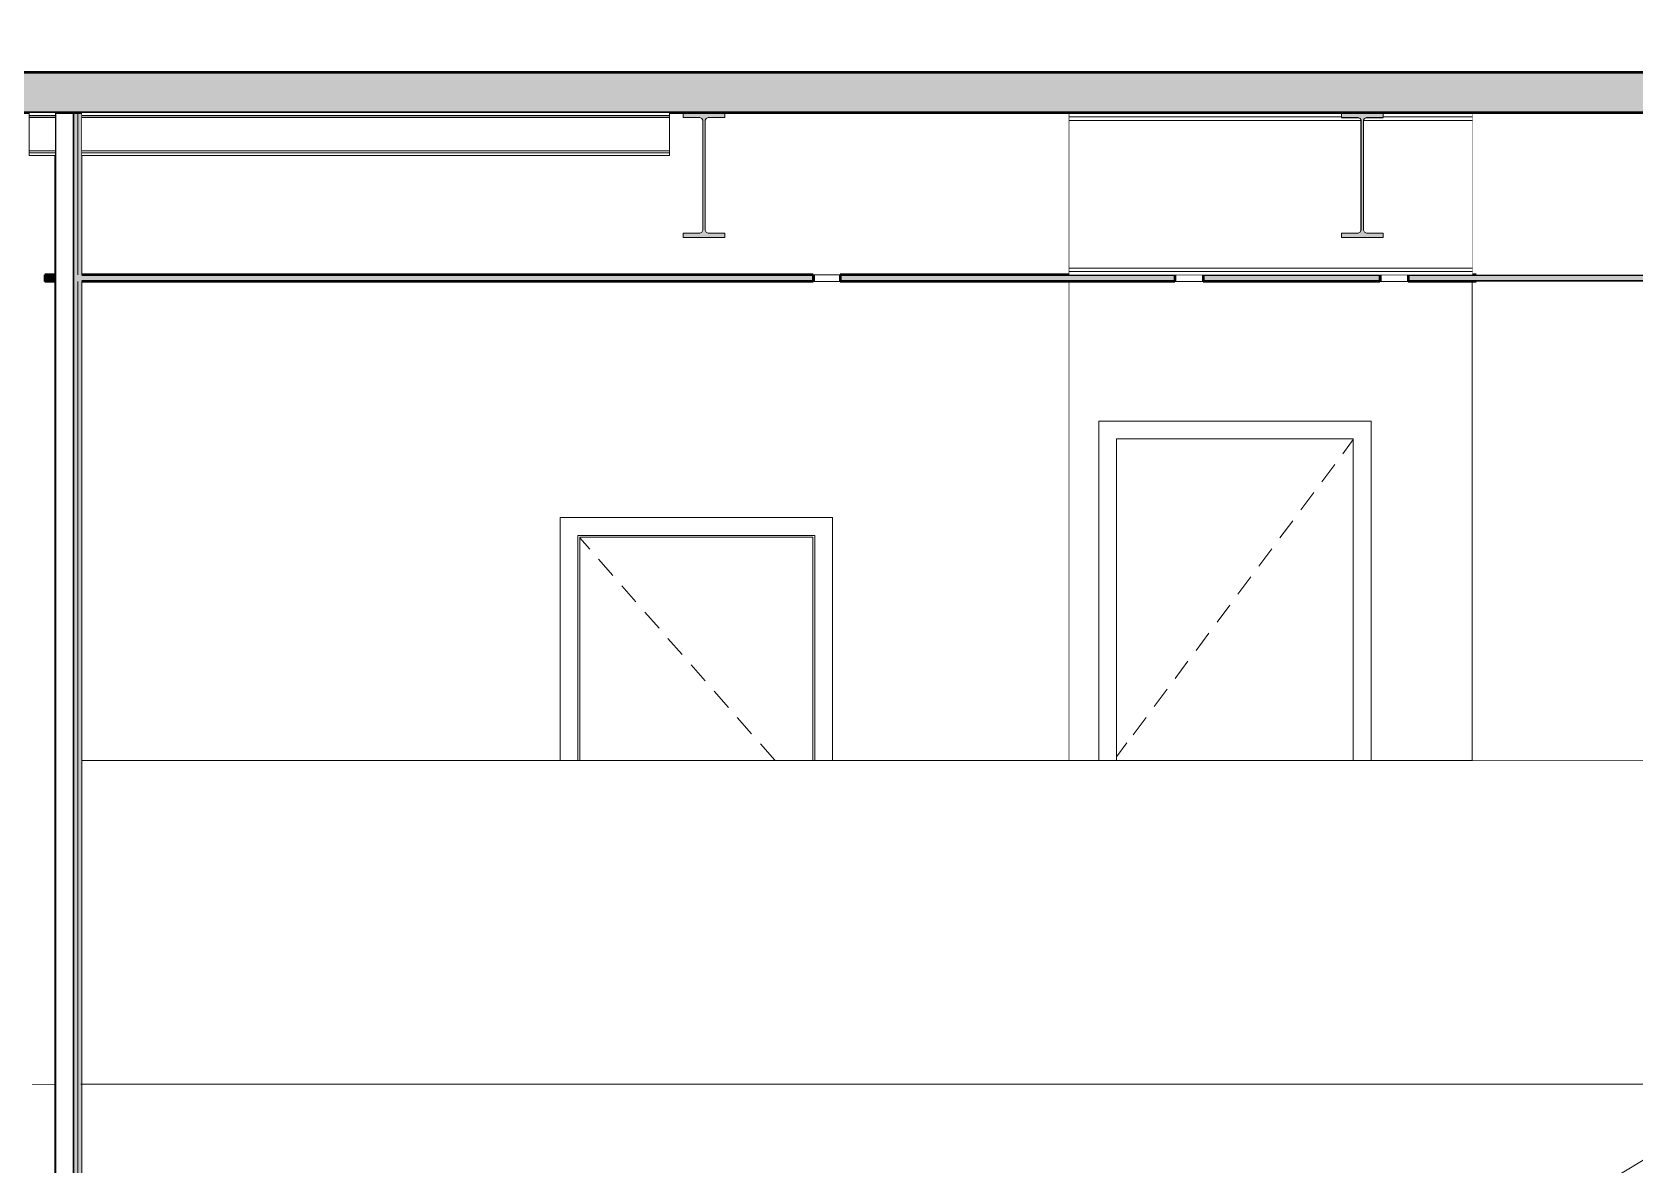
# Model space of a CAD drawing. Header units: millimetres. Extents: x -46169 to 228156, y -86316 to 18123.
# Drawn here: x 138229 to 144172, y -77361 to -73161 of the extents above; entities that cross this region are included whole.
import ezdxf

# ---------------------------------------------------------------- set-up
doc = ezdxf.new("R2010")
doc.units = ezdxf.units.MM
doc.header["$MEASUREMENT"] = 0
doc.linetypes.add('Dashed', pattern=[2822.222233, 1411.111116, -1411.111116])
doc.linetypes.add('Wipeout_Contour', pattern=[1000, 0, -1000])
for name, color, linetype, lineweight, true_color in [('0_Pen_No__105', 7, 'Continuous', 15, 0xa6a6a6), ('A-20-M_Ceiling_Pen_No__107', 7, 'Continuous', 15, 0xa6a6a6), ('A-20-M_Ceiling_Pen_No__29', 7, 'Continuous', 50, 0x2a2a2a), ('A-230-M_FLOOR.IFC Import_Pen_No__109', 7, 'Continuous', 15, 0xa6a6a6), ('A-230-M_FLOOR.IFC Import_Pen_No__29', 7, 'Continuous', 50, 0x2a2a2a), ('New_A-25-M_Wall_Int_Pen_No__107', 7, 'Continuous', 15, 0xa6a6a6), ('New_ArchiCAD Doors_Pen_No__63', 7, 'Continuous', 20, 0x606060)]:
    doc.layers.add(name, color=color, linetype=linetype, lineweight=lineweight, true_color=true_color)
for name, color, linetype in [('A-20-M_Ceiling', 7, 'Continuous'), ('A-230-M_FLOOR.IFC Import', 7, 'Continuous'), ('New_A-20-M_Floor_Slab', 7, 'Continuous'), ('New_A-25-M_Wall_Int', 7, 'Continuous'), ('New_ArchiCAD Doors', 7, 'Continuous'), ('S-280-M_STRUCT_FRAME.IFC Import', 7, 'Continuous')]:
    doc.layers.add(name, color=color, linetype=linetype)
for name, color, linetype, lineweight in [('A-20-M_Ceiling_Pen_No__89', 8, 'Continuous', 20), ('New_A-20-M_Floor_Slab_Pen_No__89', 8, 'Continuous', 20), ('New_A-25-M_Wall_Int_Pen_No__1', 7, 'Continuous', 13), ('New_A-25-M_Wall_Int_Pen_No__87', 8, 'Continuous', 20), ('New_A-25-M_Wall_Int_Pen_No__93', 8, 'Continuous', 13), ('S-280-M_STRUCT_FRAME.IFC Import_Pen_No__1', 7, 'Continuous', 13), ('S-280-M_STRUCT_FRAME.IFC Import_Pen_No__160', 5, 'Continuous', 200), ('S-280-M_STRUCT_FRAME.IFC Import_Pen_No__90', 8, 'Continuous', 20)]:
    doc.layers.add(name, color=color, linetype=linetype, lineweight=lineweight)
pattern_1 = [(0, (104446.8, -81110.96), (0, 779.423), [48.75, -401.25]), (0, (104671.8, -80721.25), (0, 779.423), [48.75, -401.25]), (60, (104446.8, -81110.96), (-675, 389.711), [48.75, -401.25]), (60, (104896.8, -81110.96), (-675, 389.711), [48.75, -401.25]), (120, (104495.5, -81110.96), (675, 389.711), [48.75, -401.25]), (120, (104945.5, -81110.96), (675, 389.711), [48.75, -401.25]), (0, (104446.78, -81035.96), (0, 150), [0, -150, 0, -225]), (45, (104521.78, -81035.96), (-106.066, 106.066), [0, -112.5, 0, -187.5])]

# ---------------------------------------------------------------- blocks, each defined once
blk = doc.blocks.new('Section Elem_12_1', base_point=(104446.8, -81111))
at = {"color": 254, "linetype": 'Wipeout_Contour', "lineweight": 0, "ltscale": 644027.271372}
blk.add_wipeout([(138338.7, -73311), (148461.1, -73311), (148461.1, -73036), (138338.7, -73036)], dxfattribs=at).dxf.layer = 'New_A-20-M_Floor_Slab'
at = {"color": 254, "linetype": 'Wipeout_Contour', "lineweight": 0, "ltscale": 605449.089}
blk.add_wipeout([(126599.8, -73311), (138338.7, -73311), (138338.7, -73036), (126599.8, -73036)], dxfattribs=at).dxf.layer = 'New_A-20-M_Floor_Slab'
blk = doc.blocks.new('Section Elem_13_1', base_point=(104446.8, -81111))
at = {"color": 254, "linetype": 'Wipeout_Contour', "lineweight": 0, "ltscale": 633472.767258}
blk.add_wipeout([(138313.7, -77361), (138313.7, -77061), (138228.8, -77061), (138228.8, -77361)], dxfattribs=at).dxf.layer = 'New_A-20-M_Floor_Slab'
at = {"color": 254, "linetype": 'Wipeout_Contour', "lineweight": 0, "ltscale": 644514.646817}
blk.add_wipeout([(138413.7, -77061), (138413.7, -77361), (144171.7, -77361), (144669.3, -77061)], dxfattribs=at).dxf.layer = 'New_A-20-M_Floor_Slab'
at = {"layer": 'New_A-20-M_Floor_Slab_Pen_No__89', "linetype": 'Continuous'}
blk.add_line((138228.8, -77061), (138313.7, -77061), dxfattribs=at)
blk = doc.blocks.new('Section Elem_22_1', base_point=(104446.8, -81111))
at = {"color": 254, "linetype": 'Wipeout_Contour', "lineweight": 0, "ltscale": 3449543.217597616}
blk.add_wipeout([(138053.8, -73990), (138221, -73990), (138221, -77061), (138313.7, -77061), (138313.7, -74086), (138275.8, -74086), (138275.8, -74061), (138313.7, -74061), (138313.7, -73618.6), (138218.5, -73618.6), (138218.5, -73461), (138168, -73461), (138168, -73474.2), (138081.1, -73474.2), (138072.2, -73477.9), (138068.4, -73486.9), (138068.4, -73963.4), (138072.2, -73972.3), (138081.1, -73976.1), (138168, -73976.1), (138168, -73989.3), (138053.8, -73989.3)], dxfattribs=at).dxf.layer = 'New_A-25-M_Wall_Int'
blk = doc.blocks.new('Section Elem_24_1', base_point=(104446.8, -81111))
at = {"color": 254, "linetype": 'Wipeout_Contour', "lineweight": 0, "ltscale": 642550.458685}
blk.add_wipeout([(142073.7, -74086), (142058.7, -74086), (142058.7, -75861), (142073.7, -75861)], dxfattribs=at).dxf.layer = 'New_A-25-M_Wall_Int'
at = {"color": 254, "linetype": 'Wipeout_Contour', "lineweight": 0, "ltscale": 1123271.99706305}
blk.add_wipeout([(142074.8, -74086), (142073.7, -74086), (142073.7, -75861), (142075, -75861), (142075, -74086), (142074.9, -74086), (142074.8, -74088.5)], dxfattribs=at).dxf.layer = 'New_A-25-M_Wall_Int'
at = {"color": 254, "linetype": 'Wipeout_Contour', "lineweight": 0, "ltscale": 1920975.614785072}
blk.add_wipeout([(142073.7, -73461), (142073.7, -74061), (142074.8, -74061), (142074.8, -74048.8), (142075, -74048.8), (142075, -74045), (142075, -74036.1), (142075, -73488.5), (142075, -73479.5), (142075, -73475.8), (142074.8, -73475.8), (142074.8, -73461)], dxfattribs=at).dxf.layer = 'New_A-25-M_Wall_Int'
at = {"color": 254, "linetype": 'Wipeout_Contour', "lineweight": 0, "ltscale": 640294.398883}
blk.add_wipeout([(142058.7, -74061), (142073.7, -74061), (142073.7, -73461), (142058.7, -73461)], dxfattribs=at).dxf.layer = 'New_A-25-M_Wall_Int'
at = {"layer": 'New_A-25-M_Wall_Int_Pen_No__87', "linetype": 'Continuous'}
for p, q in [((142073.7, -73461), (142073.7, -74061)), ((142073.7, -74086), (142073.7, -75861))]:
    blk.add_line(p, q, dxfattribs=at)
blk = doc.blocks.new('Section Elem_25_1', base_point=(104446.8, -81111))
at = {"color": 254, "linetype": 'Wipeout_Contour', "lineweight": 0, "ltscale": 1274608.356059538}
blk.add_wipeout([(138413.7, -74086), (138413.7, -75861), (140186.7, -75861), (140186.7, -74961), (141196.7, -74961), (141196.7, -75861), (142058.7, -75861), (142058.7, -74086)], dxfattribs=at).dxf.layer = 'New_A-25-M_Wall_Int'
at = {"color": 254, "linetype": 'Wipeout_Contour', "lineweight": 0, "ltscale": 5081098.694769002}
blk.add_wipeout([(138413.7, -74061), (142058.7, -74061), (142058.7, -73461), (140797.5, -73461), (140797.5, -73478), (140735.3, -73478), (140728.1, -73480.9), (140725.1, -73488.2), (140725.1, -73523), (140725.1, -73523), (140725.1, -73523), (140725.1, -73723), (140725.1, -73723), (140725.1, -73723), (140725.1, -73895.8), (140728.1, -73903), (140735.3, -73906), (140797.5, -73906), (140797.5, -73923), (140643.1, -73923), (140643.1, -73906), (140705.3, -73906), (140712.5, -73903), (140715.5, -73895.8), (140715.5, -73488.2), (140712.5, -73480.9), (140705.3, -73478), (140643.1, -73478), (140643.1, -73461), (140592.5, -73461), (140592.5, -73618.6), (138413.7, -73618.6)], dxfattribs=at).dxf.layer = 'New_A-25-M_Wall_Int'
blk = doc.blocks.new('Section Elem_26_1', base_point=(104446.8, -81111))
at = {"color": 254, "linetype": 'Wipeout_Contour', "lineweight": 0, "ltscale": 636880.216237}
blk.add_wipeout([(140186.7, -74961), (140186.7, -75861), (140252.7, -75861), (140252.7, -75027)], dxfattribs=at).dxf.layer = 'New_ArchiCAD Doors'
at = {"color": 254, "linetype": 'Wipeout_Contour', "lineweight": 0, "ltscale": 640208.128023}
blk.add_wipeout([(141196.7, -74961), (141130.7, -75027), (141130.7, -75861), (141196.7, -75861)], dxfattribs=at).dxf.layer = 'New_ArchiCAD Doors'
at = {"color": 254, "linetype": 'Wipeout_Contour', "lineweight": 0, "ltscale": 637724.828522}
blk.add_wipeout([(141196.7, -74961), (140186.7, -74961), (140252.7, -75027), (141130.7, -75027)], dxfattribs=at).dxf.layer = 'New_ArchiCAD Doors'
at = {"layer": 'New_ArchiCAD Doors_Pen_No__63', "linetype": 'Continuous'}
for p, q in [((140186.7, -75861), (140186.7, -74961)), ((140186.7, -74961), (141196.7, -74961)), ((141196.7, -74961), (141196.7, -75861))]:
    blk.add_line(p, q, dxfattribs=at)
at = {"color": 254, "linetype": 'Wipeout_Contour', "lineweight": 0, "ltscale": 637046.489324}
blk.add_wipeout([(140259.7, -75034), (140252.7, -75034), (140252.7, -75861), (140259.7, -75861)], dxfattribs=at).dxf.layer = 'New_ArchiCAD Doors'
at = {"color": 254, "linetype": 'Wipeout_Contour', "lineweight": 0, "ltscale": 640116.860879}
blk.add_wipeout([(141130.7, -75034), (141123.7, -75034), (141123.7, -75861), (141130.7, -75861)], dxfattribs=at).dxf.layer = 'New_ArchiCAD Doors'
at = {"color": 254, "linetype": 'Wipeout_Contour', "lineweight": 0, "ltscale": 956693.885544}
blk.add_wipeout([(141130.7, -75027), (140252.7, -75027), (140252.7, -75034), (140259.7, -75034), (141123.7, -75034), (141130.7, -75034)], dxfattribs=at).dxf.layer = 'New_ArchiCAD Doors'
at = {"color": 254, "linetype": 'Wipeout_Contour', "lineweight": 0, "ltscale": 638581.668777}
blk.add_wipeout([(141123.7, -75034), (140259.7, -75034), (140259.7, -75861), (141123.7, -75861)], dxfattribs=at).dxf.layer = 'New_ArchiCAD Doors'
at = {"layer": 'New_ArchiCAD Doors_Pen_No__63', "linetype": 'Continuous'}
for p, q in [((140252.7, -75027), (140252.7, -75861)), ((141130.7, -75027), (140252.7, -75027)), ((140259.7, -75034), (140259.7, -75861)), ((141123.7, -75034), (140259.7, -75034)), ((140259.7, -75036.2), (140296.5, -75078.1)), ((141123.7, -75861), (141123.7, -75034)), ((141130.7, -75861), (141130.7, -75027)), ((140329.5, -75115.7), (140382.2, -75175.8)), ((140415.2, -75213.4), (140467.9, -75273.6)), ((140500.9, -75311.2), (140553.7, -75371.3)), ((140586.6, -75408.9), (140639.4, -75469)), ((140672.4, -75506.6), (140725.1, -75566.8)), ((140758.1, -75604.3), (140810.8, -75664.5)), ((140843.8, -75702.1), (140896.6, -75762.2)), ((140929.5, -75799.8), (140982.3, -75860))]:
    blk.add_line(p, q, dxfattribs=at)
blk = doc.blocks.new('Section Elem_27_1', base_point=(104446.8, -81111))
at = {"color": 254, "linetype": 'Wipeout_Contour', "lineweight": 0, "ltscale": 1935464.332327276}
blk.add_wipeout([(143230.6, -74086), (142075, -74086), (142075, -75861), (142183.8, -75861), (142183.8, -74603), (143193.8, -74603), (143193.8, -75861), (143568.7, -75861), (143568.7, -74086), (143230.6, -74086), (143230.6, -74063.6), (143230.6, -74063.6)], dxfattribs=at).dxf.layer = 'New_A-25-M_Wall_Int'
blk = doc.blocks.new('Section Elem_28_1', base_point=(104446.8, -81111))
at = {"color": 254, "linetype": 'Wipeout_Contour', "lineweight": 0, "ltscale": 643592.918236}
blk.add_wipeout([(142249.8, -74669), (142183.8, -74603), (142183.8, -75861), (142249.8, -75861)], dxfattribs=at).dxf.layer = 'New_ArchiCAD Doors'
at = {"color": 254, "linetype": 'Wipeout_Contour', "lineweight": 0, "ltscale": 646932.929233}
blk.add_wipeout([(143193.8, -74603), (143127.8, -74669), (143127.8, -75861), (143193.8, -75861)], dxfattribs=at).dxf.layer = 'New_ArchiCAD Doors'
at = {"color": 254, "linetype": 'Wipeout_Contour', "lineweight": 0, "ltscale": 644120.051962}
blk.add_wipeout([(142183.8, -74603), (142249.8, -74669), (143127.8, -74669), (143193.8, -74603)], dxfattribs=at).dxf.layer = 'New_ArchiCAD Doors'
at = {"layer": 'New_ArchiCAD Doors_Pen_No__63', "linetype": 'Continuous'}
for p, q in [((142183.8, -74603), (142183.8, -75861)), ((143193.8, -74603), (142183.8, -74603)), ((143193.8, -75861), (143193.8, -74603))]:
    blk.add_line(p, q, dxfattribs=at)
at = {"color": 254, "linetype": 'Wipeout_Contour', "lineweight": 0, "ltscale": 645293.407829}
blk.add_wipeout([(142249.8, -75861), (143127.8, -75861), (143127.8, -74669), (142249.8, -74669)], dxfattribs=at).dxf.layer = 'New_ArchiCAD Doors'
at = {"layer": 'New_ArchiCAD Doors_Pen_No__63', "linetype": 'Continuous'}
for p, q in [((142249.8, -75861), (142249.8, -74669)), ((142249.8, -74669), (143127.8, -74669)), ((143127.8, -74672), (143088.9, -74724.1)), ((143127.8, -74669), (143127.8, -75861)), ((143059, -74764.1), (143011.2, -74828.3)), ((142981.3, -74868.3), (142933.4, -74932.4)), ((142903.5, -74972.5), (142855.7, -75036.6)), ((142825.8, -75076.7), (142777.9, -75140.8)), ((142748, -75180.9), (142700.2, -75245)), ((142670.2, -75285.1), (142622.4, -75349.2)), ((142592.5, -75389.2), (142544.6, -75453.3)), ((142514.7, -75493.4), (142466.9, -75557.5)), ((142437, -75597.6), (142389.1, -75661.7)), ((142359.2, -75701.8), (142311.4, -75765.9)), ((142288.6, -75796.3), (142249.8, -75848.4))]:
    blk.add_line(p, q, dxfattribs=at)
blk = doc.blocks.new('Section Elem_70_1', base_point=(104446.8, -81111))
at = {"color": 254, "linetype": 'Wipeout_Contour', "lineweight": 0, "ltscale": 1143802.319223281}
blk.add_wipeout([(138499.8, -79983.3), (138499.8, -81111), (146939.8, -81111), (146939.8, -75861), (146659.7, -75861), (143300.9, -77886), (141979.8, -77885.9)], dxfattribs=at).dxf.layer = 'New_A-25-M_Wall_Int'
at = {"layer": 'New_A-25-M_Wall_Int_Pen_No__93', "linetype": 'Continuous'}
blk.add_line((143300.9, -77886), (146659.7, -75861), dxfattribs=at)
blk = doc.blocks.new('Section Elem_76_1', base_point=(104446.8, -81111))
at = {"color": 254, "linetype": 'Wipeout_Contour', "lineweight": 0, "ltscale": 645290.45466}
blk.add_wipeout([(138413.7, -75861), (138413.7, -77061), (144669.3, -77061), (146659.7, -75861)], dxfattribs=at).dxf.layer = 'New_A-25-M_Wall_Int'
at = {"layer": 'New_A-25-M_Wall_Int_Pen_No__87', "linetype": 'Continuous'}
for p, q in [((138413.7, -75861), (146659.7, -75861)), ((138413.7, -77061), (144669.3, -77061))]:
    blk.add_line(p, q, dxfattribs=at)
blk = doc.blocks.new('Section Elem_158_1', base_point=(104446.8, -81111))
at = {"color": 254, "linetype": 'Wipeout_Contour', "lineweight": 0, "ltscale": 645661.046922}
blk.add_wipeout([(143568.7, -74061), (143583.7, -74061), (143583.7, -73461), (143568.7, -73461)], dxfattribs=at).dxf.layer = 'New_A-25-M_Wall_Int'
at = {"color": 254, "linetype": 'Wipeout_Contour', "lineweight": 0, "ltscale": 647898.450635}
blk.add_wipeout([(143583.7, -74086), (143568.7, -74086), (143568.7, -75861), (143583.7, -75861)], dxfattribs=at).dxf.layer = 'New_A-25-M_Wall_Int'
at = {"layer": 'New_A-25-M_Wall_Int_Pen_No__87', "linetype": 'Continuous'}
for p, q in [((143568.7, -74061), (143568.7, -73461)), ((143568.7, -75861), (143568.7, -74086))]:
    blk.add_line(p, q, dxfattribs=at)
blk = doc.blocks.new('Section Elem_164_1', base_point=(104446.8, -81111))
at = {"layer": 'A-20-M_Ceiling_Pen_No__107', "linetype": 'Continuous'}
blk.add_hatch(color=256, dxfattribs=at).paths.add_polyline_path([(138275.8, -74086), (138313.7, -74086), (138313.7, -74061), (138275.8, -74061)])
at = {"layer": 'A-20-M_Ceiling_Pen_No__29', "linetype": 'Continuous'}
for p, q in [((138275.8, -74061), (138275.8, -74086)), ((138313.7, -74061), (138275.8, -74061)), ((138313.7, -74086), (138275.8, -74086)), ((138313.7, -74061), (138313.7, -74086))]:
    blk.add_line(p, q, dxfattribs=at)
at = {"color": 254, "linetype": 'Wipeout_Contour', "lineweight": 0, "ltscale": 637540.236471}
blk.add_wipeout([(141128.2, -74061), (141125, -74061), (141125, -74086), (141128.2, -74086)], dxfattribs=at).dxf.layer = 'A-20-M_Ceiling'
at = {"color": 254, "linetype": 'Wipeout_Contour', "lineweight": 0, "ltscale": 642289.526333}
blk.add_wipeout([(142465.7, -74086), (142466.6, -74086), (142466.6, -74061), (142465.7, -74061)], dxfattribs=at).dxf.layer = 'A-20-M_Ceiling'
at = {"color": 254, "linetype": 'Wipeout_Contour', "lineweight": 0, "ltscale": 644995.766468}
blk.add_wipeout([(143226, -74086), (143230.6, -74086), (143230.6, -74061), (143226, -74061)], dxfattribs=at).dxf.layer = 'A-20-M_Ceiling'
at = {"color": 254, "linetype": 'Wipeout_Contour', "lineweight": 0, "ltscale": 637717.426789}
blk.add_wipeout([(141128.2, -74061), (141128.2, -74086), (141225, -74086), (141225, -74061)], dxfattribs=at).dxf.layer = 'A-20-M_Ceiling'
at = {"color": 254, "linetype": 'Wipeout_Contour', "lineweight": 0, "ltscale": 642476.708962}
blk.add_wipeout([(142466.6, -74086), (142571.2, -74086), (142571.2, -74061), (142466.6, -74061)], dxfattribs=at).dxf.layer = 'A-20-M_Ceiling'
at = {"color": 254, "linetype": 'Wipeout_Contour', "lineweight": 0, "ltscale": 645183.329761}
blk.add_wipeout([(143230.6, -74061), (143230.6, -74086), (143331.5, -74086), (143331.5, -74061)], dxfattribs=at).dxf.layer = 'A-20-M_Ceiling'
at = {"layer": 'A-20-M_Ceiling_Pen_No__107', "linetype": 'Continuous'}
for points in [[(141125, -74086), (141125, -74061), (138398.7, -74061), (138398.7, -74086)], [(142465.7, -74086), (142465.7, -74061), (141225, -74061), (141225, -74086)], [(142571.2, -74086), (143226, -74086), (143226, -74061), (142571.2, -74061)], [(143331.5, -74086), (146274.1, -74086), (146274.1, -74061), (143331.5, -74061)]]:
    blk.add_hatch(color=256, dxfattribs=at).paths.add_polyline_path(points)
at = {"layer": 'A-20-M_Ceiling_Pen_No__29', "linetype": 'Continuous'}
for p, q in [((141125, -74061), (138413.7, -74061)), ((141125, -74086), (138413.7, -74086)), ((141125, -74061), (141125, -74086)), ((141225, -74061), (141225, -74086)), ((142465.7, -74061), (141225, -74061)), ((142465.7, -74086), (141225, -74086)), ((142465.7, -74061), (142465.7, -74086)), ((142571.2, -74061), (142571.2, -74086)), ((143226, -74061), (142571.2, -74061)), ((143226, -74086), (142571.2, -74086)), ((143226, -74061), (143226, -74086)), ((143331.5, -74061), (143331.5, -74086)), ((146274.1, -74061), (143331.5, -74061)), ((146274.1, -74086), (143331.5, -74086))]:
    blk.add_line(p, q, dxfattribs=at)
at = {"layer": 'A-20-M_Ceiling_Pen_No__89', "linetype": 'Continuous'}
for p, q in [((141125, -74061), (141128.2, -74061)), ((141125, -74086), (141128.2, -74086)), ((141128.2, -74086), (141128.2, -74061)), ((141128.2, -74061), (141225, -74061)), ((141128.2, -74086), (141225, -74086)), ((142465.7, -74061), (142466.6, -74061)), ((142465.7, -74086), (142466.6, -74086)), ((142466.6, -74086), (142466.6, -74061)), ((142466.6, -74061), (142571.2, -74061)), ((142466.6, -74086), (142571.2, -74086)), ((143226, -74061), (143230.6, -74061)), ((143226, -74086), (143230.6, -74086)), ((143230.6, -74086), (143230.6, -74061)), ((143230.6, -74061), (143331.5, -74061)), ((143230.6, -74086), (143331.5, -74086))]:
    blk.add_line(p, q, dxfattribs=at)
blk = doc.blocks.new('Section Elem_178_1', base_point=(104446.8, -81111))
at = {"color": 254, "linetype": 'Wipeout_Contour', "lineweight": 0, "ltscale": 1310011.694345774}
blk.add_wipeout([(143583.7, -75861), (144422.2, -75861), (144422.2, -74961), (145432.2, -74961), (145432.2, -75861), (148412.8, -75861), (148412.8, -74086), (143583.7, -74086)], dxfattribs=at).dxf.layer = 'New_A-25-M_Wall_Int'
at = {"color": 254, "linetype": 'Wipeout_Contour', "lineweight": 0, "ltscale": 4579868.251088665}
blk.add_wipeout([(145943.1, -73461), (143583.7, -73461), (143583.7, -74061), (148412.8, -74061), (148412.8, -73461), (146097.5, -73461), (146097.5, -73478), (146035.3, -73478), (146028.1, -73480.9), (146025.1, -73488.2), (146025.1, -73626), (146025.1, -73626), (146025.1, -73826), (146025.1, -73826), (146025.1, -73895.8), (146028.1, -73903), (146035.3, -73906), (146097.5, -73906), (146097.5, -73923), (145943.1, -73923), (145943.1, -73906), (146005.3, -73906), (146012.5, -73903), (146015.5, -73895.8), (146015.5, -73488.2), (146012.5, -73480.9), (146005.3, -73478), (145943.1, -73478)], dxfattribs=at).dxf.layer = 'New_A-25-M_Wall_Int'
blk = doc.blocks.new('Section Elem_217_1', base_point=(104446.8, -81111))
at = {"layer": 'New_A-25-M_Wall_Int_Pen_No__107', "linetype": 'Continuous', "lineweight": 0, "true_color": 0x535353}
blk.add_hatch(color=251, dxfattribs=at).paths.add_polyline_path([(138380.7, -78086), (138383.7, -78086), (138383.7, -73461), (138380.7, -73461)])
at = {"layer": 'New_A-25-M_Wall_Int_Pen_No__107', "linetype": 'Continuous'}
for points in [[(138383.7, -78086), (138398.7, -78086), (138398.7, -74086), (138398.7, -74061), (138398.7, -73461), (138383.7, -73461)], [(138398.7, -73461), (138398.7, -74061), (138413.7, -74061), (138413.7, -73461)], [(138398.7, -78086), (138411, -78086), (138411, -78111), (138413.7, -78111), (138413.7, -74086), (138398.7, -74086)]]:
    blk.add_hatch(color=256, dxfattribs=at).paths.add_polyline_path(points)
at = {"layer": 'New_A-25-M_Wall_Int_Pen_No__1', "linetype": 'Continuous'}
for p, q in [((138413.7, -73461), (138413.7, -74061)), ((138413.7, -74086), (138413.7, -78111)), ((138413.7, -78111), (138411, -78111))]:
    blk.add_line(p, q, dxfattribs=at)
at = {"color": 254, "linetype": 'Wipeout_Contour', "lineweight": 0, "ltscale": 631051.710305}
blk.add_wipeout([(138338.7, -78086), (138380.7, -78086), (138380.7, -73461), (138338.7, -73461)], dxfattribs=at).dxf.layer = 'New_A-25-M_Wall_Int'
at = {"layer": 'New_A-25-M_Wall_Int_Pen_No__1', "linetype": 'Continuous'}
for p, q in [((138380.7, -73461), (138380.7, -78086)), ((138383.7, -73461), (138383.7, -78086)), ((138398.7, -73461), (138398.7, -74061)), ((138398.7, -74086), (138398.7, -78086))]:
    blk.add_line(p, q, dxfattribs=at)
at = {"color": 254, "linetype": 'Wipeout_Contour', "lineweight": 0, "ltscale": 630939.450115}
blk.add_wipeout([(138316.7, -78086), (138338.7, -78086), (138338.7, -73461), (138316.7, -73461)], dxfattribs=at).dxf.layer = 'New_A-25-M_Wall_Int'
at = {"layer": 'New_A-25-M_Wall_Int_Pen_No__107', "linetype": 'Continuous', "lineweight": 0, "true_color": 0x535353}
blk.add_hatch(color=251, dxfattribs=at).paths.add_polyline_path([(138313.7, -73461), (138313.7, -78086), (138316.7, -78086), (138316.7, -73461)])
at = {"layer": 'New_A-25-M_Wall_Int_Pen_No__1', "linetype": 'Continuous'}
for p, q in [((138313.7, -73461), (138313.7, -74061)), ((138316.7, -73461), (138316.7, -78086)), ((138313.7, -74086), (138313.7, -78086))]:
    blk.add_line(p, q, dxfattribs=at)
blk = doc.blocks.new('Section Elem_370_1', base_point=(104446.8, -81111))
at = {"color": 254, "linetype": 'Wipeout_Contour', "lineweight": 0, "ltscale": 633837.775079}
blk.add_wipeout([(138228.8, -77511), (138271.2, -77511), (138271.2, -77361), (138228.8, -77361)], dxfattribs=at).dxf.layer = 'A-230-M_FLOOR.IFC Import'
blk = doc.blocks.new('Section Elem_388_1', base_point=(104446.8, -81111))
at = {"color": 254, "linetype": 'Wipeout_Contour', "lineweight": 0, "ltscale": 641579.826261}
blk.add_wipeout([(143084, -73461), (142074.8, -73461), (142074.8, -73475.8), (143084, -73475.8)], dxfattribs=at).dxf.layer = 'S-280-M_STRUCT_FRAME.IFC Import'
at = {"color": 254, "linetype": 'Wipeout_Contour', "lineweight": 0, "ltscale": 644511.420781}
blk.add_wipeout([(143238.4, -73461), (143238.4, -73475.8), (143568.7, -73475.8), (143568.7, -73461)], dxfattribs=at).dxf.layer = 'S-280-M_STRUCT_FRAME.IFC Import'
at = {"color": 254, "linetype": 'Wipeout_Contour', "lineweight": 0, "ltscale": 1288502.252944096}
blk.add_wipeout([(142074.8, -74048.8), (142074.8, -74061), (143230.6, -74061), (143230.6, -74063.6), (143230.6, -74063.6), (143230.6, -74061), (143568.7, -74061), (143568.7, -74048.8)], dxfattribs=at).dxf.layer = 'S-280-M_STRUCT_FRAME.IFC Import'
at = {"color": 254, "linetype": 'Wipeout_Contour', "lineweight": 0, "ltscale": 963406.0326}
blk.add_wipeout([(142075, -73475.8), (142075, -73479.5), (143149.8, -73479.5), (143146.2, -73478), (143084, -73478), (143084, -73475.8)], dxfattribs=at).dxf.layer = 'S-280-M_STRUCT_FRAME.IFC Import'
at = {"color": 254, "linetype": 'Wipeout_Contour', "lineweight": 0, "ltscale": 966385.483548}
blk.add_wipeout([(143176.2, -73478), (143172.5, -73479.5), (143568.7, -73479.5), (143568.7, -73475.8), (143238.4, -73475.8), (143238.4, -73478)], dxfattribs=at).dxf.layer = 'S-280-M_STRUCT_FRAME.IFC Import'
at = {"color": 254, "linetype": 'Wipeout_Contour', "lineweight": 0, "ltscale": 963558.810471}
blk.add_wipeout([(142075, -73479.5), (142075, -73488.5), (143156.4, -73488.5), (143156.4, -73488.2), (143153.4, -73480.9), (143149.8, -73479.5)], dxfattribs=at).dxf.layer = 'S-280-M_STRUCT_FRAME.IFC Import'
at = {"color": 254, "linetype": 'Wipeout_Contour', "lineweight": 0, "ltscale": 966268.101809}
blk.add_wipeout([(143166, -73488.5), (143568.7, -73488.5), (143568.7, -73479.5), (143172.5, -73479.5), (143169, -73480.9), (143166, -73488.2)], dxfattribs=at).dxf.layer = 'S-280-M_STRUCT_FRAME.IFC Import'
at = {"color": 254, "linetype": 'Wipeout_Contour', "lineweight": 0, "ltscale": 3220052.765037831}
blk.add_wipeout([(142075, -73488.5), (142075, -74036.1), (143568.7, -74036.1), (143568.7, -73488.5), (143166, -73488.5), (143166, -73895.8), (143169, -73903), (143176.2, -73906), (143238.4, -73906), (143238.4, -73923), (143084, -73923), (143084, -73906), (143146.2, -73906), (143153.4, -73903), (143156.4, -73895.8), (143156.4, -73826), (143156.3, -73826), (143156.3, -73626), (143156.4, -73626), (143156.4, -73488.5)], dxfattribs=at).dxf.layer = 'S-280-M_STRUCT_FRAME.IFC Import'
at = {"layer": 'S-280-M_STRUCT_FRAME.IFC Import_Pen_No__90', "linetype": 'Continuous'}
for p, q in [((143084, -73475.8), (142074.8, -73475.8)), ((143156.4, -73488.5), (142075, -73488.5)), ((143568.7, -73488.5), (143166, -73488.5)), ((143568.7, -73475.8), (143238.4, -73475.8))]:
    blk.add_line(p, q, dxfattribs=at)
at = {"color": 254, "linetype": 'Wipeout_Contour', "lineweight": 0, "ltscale": 643493.094022}
blk.add_wipeout([(142075, -74036.1), (142075, -74045), (143568.7, -74045), (143568.7, -74036.1)], dxfattribs=at).dxf.layer = 'S-280-M_STRUCT_FRAME.IFC Import'
at = {"color": 254, "linetype": 'Wipeout_Contour', "lineweight": 0, "ltscale": 643504.766494}
blk.add_wipeout([(142075, -74045), (142075, -74048.8), (143568.7, -74048.8), (143568.7, -74045)], dxfattribs=at).dxf.layer = 'S-280-M_STRUCT_FRAME.IFC Import'
at = {"layer": 'S-280-M_STRUCT_FRAME.IFC Import_Pen_No__90', "linetype": 'Continuous'}
for p, q in [((143568.7, -74048.8), (142074.8, -74048.8)), ((143568.7, -74036.1), (142075, -74036.1))]:
    blk.add_line(p, q, dxfattribs=at)
blk = doc.blocks.new('Section Elem_392_1', base_point=(104446.8, -81111))
at = {"layer": 'S-280-M_STRUCT_FRAME.IFC Import_Pen_No__160', "linetype": 'Continuous', "lineweight": 0, "true_color": 0x00007f}
blk.add_hatch(color=176, dxfattribs=at).paths.add_polyline_path([(140643.1, -73923), (140797.5, -73923), (140797.5, -73906), (140735.3, -73906), (140728.1, -73903), (140725.1, -73895.8), (140725.1, -73488.2), (140728.1, -73480.9), (140735.3, -73478), (140797.5, -73478), (140797.5, -73461), (140643.1, -73461), (140643.1, -73478), (140705.3, -73478), (140712.5, -73480.9), (140715.5, -73488.2), (140715.5, -73895.8), (140712.5, -73903), (140705.3, -73906), (140643.1, -73906)])
at = {"layer": 'S-280-M_STRUCT_FRAME.IFC Import_Pen_No__1', "linetype": 'Continuous'}
for p, q in [((140643.1, -73461), (140643.1, -73478)), ((140797.5, -73461), (140797.5, -73478)), ((140643.1, -73906), (140643.1, -73923)), ((140797.5, -73923), (140643.1, -73923)), ((140797.5, -73906), (140797.5, -73923))]:
    blk.add_line(p, q, dxfattribs=at)
at = {"layer": 'S-280-M_STRUCT_FRAME.IFC Import_Pen_No__1', "linetype": 'Continuous', "flags": 128}
for points in [[(140712.5, -73480.9), (140705.3, -73478), (140643.1, -73478)], [(140712.5, -73480.9), (140715.5, -73488.2), (140715.5, -73895.8), (140712.5, -73903)], [(140728.1, -73480.9), (140725.1, -73488.2), (140725.1, -73895.8), (140728.1, -73903)], [(140797.5, -73478), (140735.3, -73478), (140728.1, -73480.9)], [(140712.5, -73903), (140705.3, -73906), (140643.1, -73906)], [(140728.1, -73903), (140735.3, -73906), (140797.5, -73906)]]:
    blk.add_lwpolyline(points, dxfattribs=at)
at = {"layer": 'S-280-M_STRUCT_FRAME.IFC Import_Pen_No__90', "linetype": 'Continuous'}
blk.add_line((140725.1, -73523), (140725.1, -73723), dxfattribs=at)
blk = doc.blocks.new('Section Elem_405_1', base_point=(104446.8, -81111))
at = {"color": 254, "linetype": 'Wipeout_Contour', "lineweight": 0, "ltscale": 645498.85547}
blk.add_wipeout([(138338.7, -73461), (149065.8, -73461), (149065.8, -73311), (138338.7, -73311)], dxfattribs=at).dxf.layer = 'A-230-M_FLOOR.IFC Import'
at = {"layer": 'A-230-M_FLOOR.IFC Import_Pen_No__109', "linetype": 'Continuous'}
h = blk.add_hatch(dxfattribs=at)
h.set_pattern_fill('Lightweight_Concrete_0001', color=256, style=0, pattern_type=2)
h.set_pattern_definition(pattern_1)
h.paths.add_polyline_path([(138338.7, -73461), (149065.8, -73461), (149065.8, -73311), (138338.7, -73311)])
at = {"layer": 'A-230-M_FLOOR.IFC Import_Pen_No__29', "linetype": 'Continuous'}
for p, q in [((140643.1, -73461), (138413.7, -73461)), ((140797.5, -73461), (140643.1, -73461)), ((143084, -73461), (140797.5, -73461)), ((143238.4, -73461), (143084, -73461)), ((145943.1, -73461), (143238.4, -73461))]:
    blk.add_line(p, q, dxfattribs=at)
at = {"color": 254, "linetype": 'Wipeout_Contour', "lineweight": 0, "ltscale": 605860.802501}
blk.add_wipeout([(126599.8, -73461), (138338.7, -73461), (138338.7, -73311), (126599.8, -73311)], dxfattribs=at).dxf.layer = 'A-230-M_FLOOR.IFC Import'
at = {"layer": 'A-230-M_FLOOR.IFC Import_Pen_No__109', "linetype": 'Continuous'}
h = blk.add_hatch(dxfattribs=at)
h.set_pattern_fill('Lightweight_Concrete_0001', color=256, style=0, pattern_type=2)
h.set_pattern_definition(pattern_1)
h.paths.add_polyline_path([(126599.8, -73461), (138338.7, -73461), (138338.7, -73311), (126599.8, -73311)])
at = {"layer": 'A-230-M_FLOOR.IFC Import_Pen_No__29', "linetype": 'Continuous'}
blk.add_line((138313.7, -73461), (138168, -73461), dxfattribs=at)
at = {"layer": 'A-230-M_FLOOR.IFC Import_Pen_No__29', "linetype": 'Continuous', "flags": 128}
for points in [[(149005.4, -73311), (148561.1, -73311), (148558.1, -73311), (148494.1, -73311), (148491.1, -73311), (148476.1, -73311), (148461.1, -73311), (138338.7, -73311), (126599.8, -73311), (109659.6, -73311)], [(138413.7, -73461), (138398.7, -73461), (138383.7, -73461), (138380.7, -73461), (138338.7, -73461), (138316.7, -73461), (138313.7, -73461)]]:
    blk.add_lwpolyline(points, dxfattribs=at)
blk = doc.blocks.new('Section Elem_406_1', base_point=(104446.8, -81111))
at = {"layer": 'S-280-M_STRUCT_FRAME.IFC Import_Pen_No__1', "linetype": 'Continuous'}
for p, q in [((143084, -73461), (143084, -73478)), ((143238.4, -73461), (143238.4, -73478)), ((143084, -73906), (143084, -73923)), ((143238.4, -73923), (143084, -73923)), ((143238.4, -73906), (143238.4, -73923))]:
    blk.add_line(p, q, dxfattribs=at)
at = {"layer": 'S-280-M_STRUCT_FRAME.IFC Import_Pen_No__1', "linetype": 'Continuous', "flags": 128}
for points in [[(143153.4, -73480.9), (143146.2, -73478), (143084, -73478)], [(143238.4, -73478), (143176.2, -73478), (143169, -73480.9)], [(143153.4, -73903), (143146.2, -73906), (143084, -73906)], [(143169, -73903), (143176.2, -73906), (143238.4, -73906)]]:
    blk.add_lwpolyline(points, dxfattribs=at)
at = {"layer": 'S-280-M_STRUCT_FRAME.IFC Import_Pen_No__90', "linetype": 'Continuous'}
for p, q in [((143083.9, -73461), (143083.9, -73478)), ((143146.1, -73478), (143153.3, -73480.9)), ((143153.3, -73480.9), (143156.3, -73488.2)), ((143083.9, -73906), (143083.9, -73923)), ((143153.3, -73903), (143146.1, -73906)), ((143156.3, -73895.8), (143153.3, -73903))]:
    blk.add_line(p, q, dxfattribs=at)
at = {"color": 254, "linetype": 'Wipeout_Contour', "lineweight": 0, "ltscale": 644102.691261}
blk.add_wipeout([(143156.4, -73626), (143156.3, -73626), (143156.3, -73826), (143156.4, -73826)], dxfattribs=at).dxf.layer = 'S-280-M_STRUCT_FRAME.IFC Import'
at = {"layer": 'S-280-M_STRUCT_FRAME.IFC Import_Pen_No__160', "linetype": 'Continuous', "lineweight": 0, "true_color": 0x00007f}
blk.add_hatch(color=176, dxfattribs=at).paths.add_polyline_path([(143084, -73923), (143238.4, -73923), (143238.4, -73906), (143176.2, -73906), (143169, -73903), (143166, -73895.8), (143166, -73488.2), (143169, -73480.9), (143176.2, -73478), (143238.4, -73478), (143238.4, -73461), (143084, -73461), (143084, -73478), (143146.2, -73478), (143153.4, -73480.9), (143156.4, -73488.2), (143156.4, -73895.8), (143153.4, -73903), (143146.2, -73906), (143084, -73906)])
at = {"layer": 'S-280-M_STRUCT_FRAME.IFC Import_Pen_No__1', "linetype": 'Continuous', "flags": 128}
for points in [[(143153.4, -73480.9), (143156.4, -73488.2), (143156.4, -73895.8), (143153.4, -73903)], [(143169, -73480.9), (143166, -73488.2), (143166, -73895.8), (143169, -73903)]]:
    blk.add_lwpolyline(points, dxfattribs=at)
at = {"layer": 'S-280-M_STRUCT_FRAME.IFC Import_Pen_No__90', "linetype": 'Continuous'}
for p, q in [((143156.3, -73488.2), (143156.3, -73626)), ((143156.3, -73826), (143156.3, -73626)), ((143156.3, -73826), (143156.3, -73895.8))]:
    blk.add_line(p, q, dxfattribs=at)
blk = doc.blocks.new('Section Elem_412_1', base_point=(104446.8, -81111))
at = {"color": 254, "linetype": 'Wipeout_Contour', "lineweight": 0, "ltscale": 626287.041926}
blk.add_wipeout([(138218.5, -73461), (138218.5, -73470.4), (138313.7, -73470.4), (138313.7, -73461)], dxfattribs=at).dxf.layer = 'S-280-M_STRUCT_FRAME.IFC Import'
at = {"color": 254, "linetype": 'Wipeout_Contour', "lineweight": 0, "ltscale": 630664.084858}
blk.add_wipeout([(138413.7, -73470.4), (140592.5, -73470.4), (140592.5, -73461), (138413.7, -73461)], dxfattribs=at).dxf.layer = 'S-280-M_STRUCT_FRAME.IFC Import'
at = {"color": 254, "linetype": 'Wipeout_Contour', "lineweight": 0, "ltscale": 626565.41074}
blk.add_wipeout([(138218.5, -73618.6), (138313.7, -73618.6), (138313.7, -73609.2), (138218.5, -73609.2)], dxfattribs=at).dxf.layer = 'S-280-M_STRUCT_FRAME.IFC Import'
at = {"color": 254, "linetype": 'Wipeout_Contour', "lineweight": 0, "ltscale": 630940.532808}
blk.add_wipeout([(140592.5, -73609.2), (138413.7, -73609.2), (138413.7, -73618.6), (140592.5, -73618.6)], dxfattribs=at).dxf.layer = 'S-280-M_STRUCT_FRAME.IFC Import'
at = {"color": 254, "linetype": 'Wipeout_Contour', "lineweight": 0, "ltscale": 626297.952187}
blk.add_wipeout([(138218.5, -73472.6), (138313.7, -73472.6), (138313.7, -73470.4), (138218.5, -73470.4)], dxfattribs=at).dxf.layer = 'S-280-M_STRUCT_FRAME.IFC Import'
at = {"color": 254, "linetype": 'Wipeout_Contour', "lineweight": 0, "ltscale": 630674.919788}
blk.add_wipeout([(140592.5, -73470.4), (138413.7, -73470.4), (138413.7, -73472.6), (140592.5, -73472.6)], dxfattribs=at).dxf.layer = 'S-280-M_STRUCT_FRAME.IFC Import'
at = {"color": 254, "linetype": 'Wipeout_Contour', "lineweight": 0, "ltscale": 626305.084888}
blk.add_wipeout([(138218.5, -73478), (138313.7, -73478), (138313.7, -73472.6), (138218.5, -73472.6)], dxfattribs=at).dxf.layer = 'S-280-M_STRUCT_FRAME.IFC Import'
at = {"color": 254, "linetype": 'Wipeout_Contour', "lineweight": 0, "ltscale": 630682.003244}
blk.add_wipeout([(140592.5, -73472.6), (138413.7, -73472.6), (138413.7, -73478), (140592.5, -73478)], dxfattribs=at).dxf.layer = 'S-280-M_STRUCT_FRAME.IFC Import'
at = {"color": 254, "linetype": 'Wipeout_Contour', "lineweight": 0, "ltscale": 626426.209788}
blk.add_wipeout([(138218.5, -73601.6), (138313.7, -73601.6), (138313.7, -73478), (138218.5, -73478)], dxfattribs=at).dxf.layer = 'S-280-M_STRUCT_FRAME.IFC Import'
at = {"color": 254, "linetype": 'Wipeout_Contour', "lineweight": 0, "ltscale": 630802.292356}
blk.add_wipeout([(140592.5, -73478), (138413.7, -73478), (138413.7, -73601.6), (140592.5, -73601.6)], dxfattribs=at).dxf.layer = 'S-280-M_STRUCT_FRAME.IFC Import'
at = {"layer": 'S-280-M_STRUCT_FRAME.IFC Import_Pen_No__90', "linetype": 'Continuous'}
for p, q in [((138218.5, -73461), (138218.5, -73470.4)), ((138218.5, -73470.4), (138218.5, -73472.6)), ((138218.5, -73470.4), (138313.7, -73470.4)), ((138218.5, -73472.6), (138218.5, -73478)), ((138218.5, -73478), (138313.7, -73478)), ((138413.7, -73470.4), (140592.5, -73470.4)), ((138413.7, -73478), (140592.5, -73478)), ((140592.5, -73461), (140592.5, -73470.4)), ((140592.5, -73470.4), (140592.5, -73472.6)), ((140592.5, -73472.6), (140592.5, -73478))]:
    blk.add_line(p, q, dxfattribs=at)
at = {"color": 254, "linetype": 'Wipeout_Contour', "lineweight": 0, "ltscale": 626547.340897}
blk.add_wipeout([(138218.5, -73606.9), (138313.7, -73606.9), (138313.7, -73601.6), (138218.5, -73601.6)], dxfattribs=at).dxf.layer = 'S-280-M_STRUCT_FRAME.IFC Import'
at = {"color": 254, "linetype": 'Wipeout_Contour', "lineweight": 0, "ltscale": 630922.587599}
blk.add_wipeout([(140592.5, -73601.6), (138413.7, -73601.6), (138413.7, -73606.9), (140592.5, -73606.9)], dxfattribs=at).dxf.layer = 'S-280-M_STRUCT_FRAME.IFC Import'
at = {"color": 254, "linetype": 'Wipeout_Contour', "lineweight": 0, "ltscale": 626554.483505}
blk.add_wipeout([(138218.5, -73609.2), (138313.7, -73609.2), (138313.7, -73606.9), (138218.5, -73606.9)], dxfattribs=at).dxf.layer = 'S-280-M_STRUCT_FRAME.IFC Import'
at = {"color": 254, "linetype": 'Wipeout_Contour', "lineweight": 0, "ltscale": 630929.680933}
blk.add_wipeout([(140592.5, -73606.9), (138413.7, -73606.9), (138413.7, -73609.2), (140592.5, -73609.2)], dxfattribs=at).dxf.layer = 'S-280-M_STRUCT_FRAME.IFC Import'
at = {"layer": 'S-280-M_STRUCT_FRAME.IFC Import_Pen_No__90', "linetype": 'Continuous'}
for p, q in [((138218.5, -73478), (138218.5, -73601.6)), ((140592.5, -73478), (140592.5, -73601.6)), ((138218.5, -73601.6), (138218.5, -73606.9)), ((138218.5, -73601.6), (138313.7, -73601.6)), ((138218.5, -73606.9), (138218.5, -73609.2)), ((138218.5, -73609.2), (138313.7, -73609.2)), ((138218.5, -73609.2), (138218.5, -73618.6)), ((138218.5, -73618.6), (138313.7, -73618.6)), ((138413.7, -73601.6), (140592.5, -73601.6)), ((138413.7, -73609.2), (140592.5, -73609.2)), ((138413.7, -73618.6), (140592.5, -73618.6)), ((140592.5, -73601.6), (140592.5, -73606.9)), ((140592.5, -73606.9), (140592.5, -73609.2)), ((140592.5, -73609.2), (140592.5, -73618.6))]:
    blk.add_line(p, q, dxfattribs=at)
blk = doc.blocks.new('A03 Atrium Longitudinal Section_STORY_MARKER', base_point=(104446.8, -81111))
at = {"layer": '0_Pen_No__105', "linetype": 'Dashed', "ltscale": 0.2}
blk.add_line((105107.6, -77061), (184115, -77061), dxfattribs=at)

msp = doc.modelspace()

# ---------------------------------------------------------------- block references
at = {"layer": 'New_A-20-M_Floor_Slab'}
for name in ['Section Elem_12_1', 'Section Elem_13_1']:
    msp.add_blockref(name, (104446.8, -81111), dxfattribs=at)
at = {"layer": 'New_A-25-M_Wall_Int'}
msp.add_blockref('Section Elem_24_1', (104446.8, -81111), dxfattribs=at)

# ---------------------------------------------------------------- next in the draw order: block references
for name in ['Section Elem_22_1', 'Section Elem_25_1']:
    msp.add_blockref(name, (104446.8, -81111), dxfattribs=at)

# ---------------------------------------------------------------- next in the draw order: block references
msp.add_blockref('Section Elem_27_1', (104446.8, -81111), dxfattribs=at)
at = {"layer": 'New_ArchiCAD Doors'}
msp.add_blockref('Section Elem_26_1', (104446.8, -81111), dxfattribs=at)
at = {"layer": 'S-280-M_STRUCT_FRAME.IFC Import'}
msp.add_blockref('Section Elem_392_1', (104446.8, -81111), dxfattribs=at)

# ---------------------------------------------------------------- next in the draw order: block references
at = {"layer": 'New_ArchiCAD Doors'}
msp.add_blockref('Section Elem_28_1', (104446.8, -81111), dxfattribs=at)

# ---------------------------------------------------------------- next in the draw order: block references
at = {"layer": 'New_A-25-M_Wall_Int'}
msp.add_blockref('Section Elem_70_1', (104446.8, -81111), dxfattribs=at)

# ---------------------------------------------------------------- next in the draw order: block references
msp.add_blockref('Section Elem_76_1', (104446.8, -81111), dxfattribs=at)

# ---------------------------------------------------------------- next in the draw order: block references
msp.add_blockref('Section Elem_158_1', (104446.8, -81111), dxfattribs=at)

# ---------------------------------------------------------------- next in the draw order: block references
at = {"layer": 'A-20-M_Ceiling'}
msp.add_blockref('Section Elem_164_1', (104446.8, -81111), dxfattribs=at)

# ---------------------------------------------------------------- next in the draw order: block references
at = {"layer": 'New_A-25-M_Wall_Int'}
for name in ['Section Elem_217_1', 'Section Elem_178_1']:
    msp.add_blockref(name, (104446.8, -81111), dxfattribs=at)

# ---------------------------------------------------------------- next in the draw order: block references
at = {"layer": 'A-230-M_FLOOR.IFC Import'}
msp.add_blockref('Section Elem_370_1', (104446.8, -81111), dxfattribs=at)
at = {"layer": 'S-280-M_STRUCT_FRAME.IFC Import'}
msp.add_blockref('Section Elem_388_1', (104446.8, -81111), dxfattribs=at)

# ---------------------------------------------------------------- next in the draw order: block references
at = {"layer": 'A-230-M_FLOOR.IFC Import'}
msp.add_blockref('Section Elem_405_1', (104446.8, -81111), dxfattribs=at)

# ---------------------------------------------------------------- next in the draw order: block references
at = {"layer": 'S-280-M_STRUCT_FRAME.IFC Import'}
for name in ['Section Elem_412_1', 'Section Elem_406_1']:
    msp.add_blockref(name, (104446.8, -81111), dxfattribs=at)

# ---------------------------------------------------------------- next in the draw order: block references
at = {"linetype": 'Continuous', "lineweight": 0}
msp.add_blockref('A03 Atrium Longitudinal Section_STORY_MARKER', (104446.8, -81111), dxfattribs=at)

doc.saveas('drawing.dxf')
